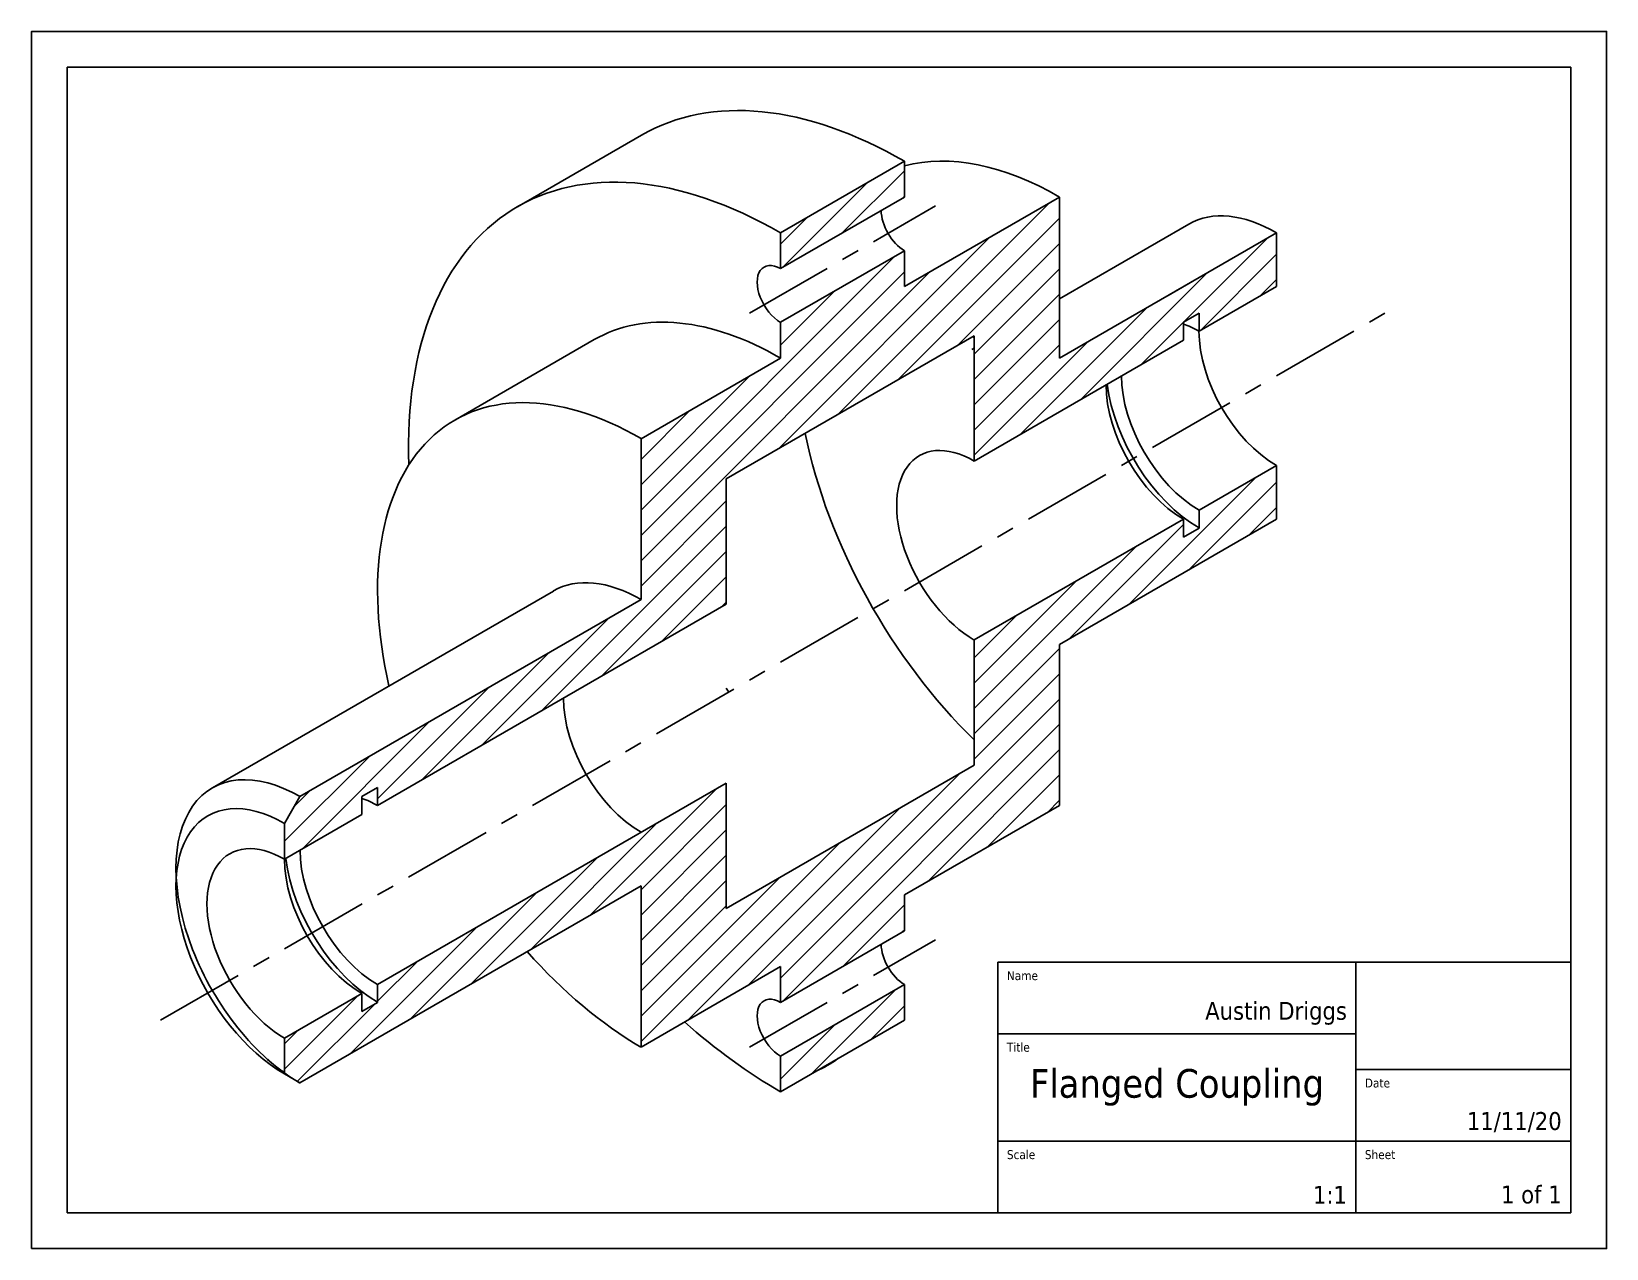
# Paper-space layout 'Layout1' of a CAD drawing. Header units: inches. Extents: x -0.3 to 10.7, y -0.3 to 8.2.
# The model-space entities are those that its viewports show. They can reach past a viewport. Long polylines and large blocks are cut down to what shows.
import ezdxf

# ---------------------------------------------------------------- set-up
doc = ezdxf.new("R2010")
doc.units = ezdxf.units.IN
doc.header["$LTSCALE"] = 0.5
doc.header["$MEASUREMENT"] = 0
doc.linetypes.add('CENTER', pattern=[2, 1.25, -0.25, 0.25, -0.25])
doc.layers.get('Defpoints').update_dxf_attribs({"color": 254})
for name, color, linetype in [('center', 4, 'CENTER'), ('construction', 6, 'Continuous'), ('hatch', 1, 'Continuous'), ('title', 7, 'Continuous')]:
    doc.layers.add(name, color=color, linetype=linetype)
doc.styles.add('TAHOMA.0625', font='tahoma.ttf', dxfattribs={"height": 0.0625})
doc.styles.add('TAHOMA.125', font='tahoma.ttf', dxfattribs={"height": 0.125})
doc.styles.add('TAHOMA.25', font='tahoma.ttf', dxfattribs={"height": 0.25})

msp = doc.modelspace()

# ---------------------------------------------------------------- hatches: boundary and pattern name
at = {"layer": 'hatch'}
h = msp.add_hatch(dxfattribs=at)
h.set_pattern_fill('ANSI31', color=256)
h.paths.add_polyline_path([(11.312, 13.031), (11.312, 12.156), (12.774, 13), (12.774, 13.125), (12.882, 13.188), (12.882, 13.062), (13.423, 13.375), (13.423, 13.75), (11.908, 12.875), (11.908, 14), (10.825, 13.375), (10.825, 13.625), (9.959, 13.125), (9.959, 12.875), (8.985, 12.312), (8.985, 11.188), (6.603, 9.812), (6.495, 9.625), (6.495, 9.375), (7.036, 9.688), (7.036, 9.812), (7.145, 9.875), (7.145, 9.75), (9.58, 11.156), (9.58, 12.031)])
h.paths.add_polyline_path([(10.825, 14), (10.825, 14.25), (9.959, 13.75), (9.959, 13.5)])
h = msp.add_hatch(dxfattribs=at)
h.set_pattern_fill('ANSI31', color=256)
edge = h.paths.add_edge_path()
edge.add_line((10.825, 9.125), (11.908, 9.75))
edge.add_line((11.908, 9.75), (11.908, 10.875))
edge.add_line((11.908, 10.875), (13.423, 11.75))
edge.add_line((13.423, 11.75), (13.423, 12.125))
edge.add_line((13.423, 12.125), (12.882, 11.812))
edge.add_line((12.882, 11.812), (12.882, 11.688))
edge.add_line((12.882, 11.688), (12.774, 11.625))
edge.add_line((12.774, 11.625), (12.774, 11.75))
edge.add_line((12.774, 11.75), (11.312, 10.906))
edge.add_line((11.312, 10.906), (11.312, 10.031))
edge.add_line((11.312, 10.031), (9.58, 9.031))
edge.add_line((9.58, 9.031), (9.58, 9.906))
edge.add_line((9.58, 9.906), (7.145, 8.5))
edge.add_line((7.145, 8.5), (7.145, 8.375))
edge.add_line((7.145, 8.375), (7.036, 8.312))
edge.add_line((7.036, 8.312), (7.036, 8.437))
edge.add_line((7.036, 8.437), (6.495, 8.125))
edge.add_line((6.495, 8.125), (6.495, 7.883))
edge.add_ellipse((6.603, 8.812), major_axis=(0.612, -1.061), ratio=0.57735, start_angle=307.8192, end_angle=315)
edge.add_line((6.603, 7.812), (8.985, 9.188))
edge.add_line((8.985, 9.188), (8.985, 8.062))
edge.add_line((8.985, 8.062), (9.959, 8.625))
edge.add_line((9.959, 8.625), (9.959, 8.375))
edge.add_line((9.959, 8.375), (10.825, 8.875))
edge.add_line((10.825, 8.875), (10.825, 9.125))
h.paths.add_polyline_path([(10.825, 8.25), (10.825, 8.5), (9.959, 8), (9.959, 7.75)])

# ---------------------------------------------------------------- linework, layer by layer
for p, q in [((8.122, 13.932), (8.988, 14.432)), ((9.959, 13.75), (10.825, 14.25)), ((10.825, 14), (10.825, 14.25)), ((9.959, 13.5), (10.825, 14)), ((10.825, 13.375), (11.908, 14)), ((11.908, 14), (11.908, 12.875)), ((11.908, 13.289), (12.811, 13.811)), ((9.959, 13.5), (9.959, 13.75)), ((11.908, 12.875), (13.423, 13.75)), ((13.423, 13.75), (13.423, 13.375)), ((9.959, 13.125), (10.825, 13.625)), ((10.825, 13.375), (10.825, 13.625)), ((12.882, 13.438), (12.666, 13.312)), ((12.882, 13.062), (13.423, 13.375)), ((9.959, 13.125), (9.959, 12.875)), ((12.774, 13.125), (12.882, 13.188)), ((12.774, 13), (12.774, 13.125)), ((12.882, 13.062), (12.882, 13.188)), ((7.684, 12.441), (8.658, 13.004)), ((9.58, 12.031), (11.312, 13.031)), ((11.312, 12.156), (11.312, 13.031)), ((11.312, 12.156), (12.774, 13)), ((8.985, 12.312), (9.959, 12.875)), ((8.985, 11.188), (8.985, 12.312)), ((12.882, 11.812), (13.423, 12.125)), ((13.423, 12.125), (13.423, 11.75)), ((9.58, 11.156), (9.58, 12.031)), ((12.882, 11.812), (12.882, 11.688)), ((11.312, 10.906), (12.774, 11.75)), ((11.908, 10.875), (13.423, 11.75)), ((12.774, 11.625), (12.774, 11.75)), ((12.774, 11.625), (12.882, 11.688)), ((5.991, 9.873), (8.373, 11.248)), ((6.603, 9.812), (8.985, 11.188)), ((7.145, 9.75), (9.58, 11.156)), ((11.312, 10.906), (11.312, 10.031)), ((11.312, 10.031), (11.312, 10.906)), ((11.908, 10.875), (11.908, 9.75)), ((9.58, 9.031), (11.312, 10.031)), ((7.145, 8.5), (9.58, 9.906)), ((9.58, 9.031), (9.58, 9.906)), ((6.495, 9.625), (6.603, 9.812)), ((7.036, 9.812), (7.145, 9.875)), ((7.036, 9.688), (7.036, 9.812)), ((7.145, 9.875), (7.145, 9.75)), ((6.495, 9.375), (7.036, 9.688)), ((10.825, 9.125), (11.908, 9.75)), ((6.495, 9.625), (6.495, 9.375)), ((6.603, 7.813), (8.985, 9.188)), ((8.985, 8.062), (8.985, 9.188)), ((10.825, 9.125), (10.825, 8.875)), ((9.959, 8.375), (10.825, 8.875)), ((8.985, 8.062), (9.959, 8.625)), ((9.959, 8.375), (9.959, 8.625)), ((7.145, 8.5), (7.145, 8.375)), ((9.959, 8), (10.825, 8.5)), ((10.825, 8.5), (10.825, 8.25)), ((6.495, 8.125), (7.036, 8.437)), ((7.036, 8.437), (7.036, 8.312)), ((7.036, 8.312), (7.145, 8.375)), ((9.959, 7.75), (10.825, 8.25)), ((6.495, 8.125), (6.495, 7.875)), ((9.959, 7.75), (9.959, 8)), ((6.495, 7.875), (6.603, 7.813))]:
    msp.add_line(p, q)
for centre, major_axis, start_param, end_param in [((10.825, 11.25), (1.837, -3.182), 2.356194, 3.141593), ((11.908, 11.875), (1.301, -2.254), 8.63938, 9.268255), ((9.959, 10.75), (1.837, -3.182), 2.356194, 3.96716), ((10.825, 13.812), (0.115, -0.199), 3.926991, 5.497787), ((13.423, 12.75), (0.612, -1.061), 8.63938, 9.424778), ((9.959, 13.312), (0.115, -0.199), 2.356194, 5.497787), ((9.959, 10.75), (1.301, -2.254), 8.63938, 9.424778), ((12.882, 12.438), (0.383, -0.663), 2.356194, 2.557552), ((13.423, 12.75), (0.383, -0.663), 3.926991, 5.497787), ((12.774, 12.375), (0.383, -0.663), 3.926991, 5.497787), ((12.882, 12.438), (0.459, -0.795), 10.365437, 11.780972), ((12.882, 12.438), (0.383, -0.663), 3.926991, 5.497787), ((8.985, 10.188), (1.301, -2.254), 8.63938, 10.505617), ((11.908, 11.875), (1.301, -2.254), 10.472975, 11.451515), ((11.312, 11.531), (0.383, -0.663), 2.356194, 5.497787), ((8.985, 10.188), (0.612, -1.061), 8.63938, 9.424778), ((8.985, 10.188), (0.612, -1.061), 7.853982, 7.881339), ((8.985, 10.188), (0.383, -0.663), 3.926991, 5.497787), ((6.603, 8.812), (0.612, -1.061), 2.356194, 5.497787), ((7.145, 9.125), (0.383, -0.663), 2.356194, 2.557552), ((6.495, 8.75), (0.536, -0.928), 2.356194, 5.497787), ((6.495, 8.75), (0.383, -0.663), 2.356194, 5.497787), ((7.036, 9.062), (0.383, -0.663), 3.926991, 5.497787), ((7.145, 9.125), (0.459, -0.795), 10.365437, 11.780972), ((7.145, 9.125), (0.383, -0.663), 3.926991, 5.497787), ((8.985, 10.188), (1.301, -2.254), 5.051614, 5.497787), ((10.825, 8.687), (0.115, -0.199), 3.926991, 5.497787), ((9.959, 8.187), (0.115, -0.199), 2.356194, 5.497787), ((9.959, 10.75), (1.837, -3.182), 5.23699, 5.497787), ((8.985, 10.188), (1.301, -2.254), 6.224328, 6.342043)]:
    msp.add_ellipse(centre, major_axis=major_axis, ratio=0.57735, start_param=start_param, end_param=end_param)
at = {"layer": 'center'}
for p, q in [((9.743, 13.188), (11.042, 13.938)), ((5.629, 8.25), (14.289, 13.25)), ((9.743, 8.062), (11.042, 8.812))]:
    msp.add_line(p, q, dxfattribs=at)
at = {"layer": 'construction'}
for p, q in [((11.295, 12.936), (11.312, 12.945)), ((11.312, 12.531), (11.312, 12.156)), ((9.58, 11.531), (9.58, 11.156))]:
    msp.add_line(p, q, dxfattribs=at)
msp.add_ellipse((10.825, 11.25), major_axis=(1.301, -2.254), ratio=0.57735, start_param=8.371481, end_param=8.376581, dxfattribs=at)

psp = doc.layouts.get("Layout1")

# ---------------------------------------------------------------- linework, layer by layer
at = {"layer": 'title'}
for p, q in [((9, 1.75), (9, 0)), ((9, 1.25), (6.5, 1.25)), ((9, 1), (10.5, 1)), ((6.5, 0.5), (10.5, 0.5))]:
    psp.add_line(p, q, dxfattribs=at)
for points in [[(-0.25, -0.25), (10.75, -0.25), (10.75, 8.25), (-0.25, 8.25)], [(0, 0), (10.5, 0), (10.5, 8), (0, 8)], [(6.5, 1.75), (10.5, 1.75), (10.5, 0), (6.5, 0)]]:
    psp.add_lwpolyline(points, close=True, dxfattribs=at)

# ---------------------------------------------------------------- texts
at = {"layer": 'title', "width": 2.5}
for s, insert, char_height, attachment_point, style in [('Name', (6.562, 1.687), 0.0625, 1, 'TAHOMA.0625'), ('Austin Driggs', (8.937, 1.312), 0.125, 9, 'TAHOMA.125'), ('Title', (6.562, 1.187), 0.0625, 1, 'TAHOMA.0625'), ('Flanged Coupling', (7.75, 0.875), 0.2, 5, 'TAHOMA.25'), ('Date', (9.062, 0.937), 0.0625, 1, 'TAHOMA.0625'), ('11/11/20', (10.437, 0.562), 0.125, 9, 'TAHOMA.125'), ('Scale', (6.562, 0.437), 0.0625, 1, 'TAHOMA.0625'), ('Sheet', (9.062, 0.437), 0.0625, 1, 'TAHOMA.0625'), ('1:1', (8.937, 0.062), 0.125, 9, 'TAHOMA.125'), ('1 of 1', (10.437, 0.062), 0.125, 9, 'TAHOMA.125')]:
    psp.add_mtext(s, dxfattribs=dict(at, insert=insert, char_height=char_height, attachment_point=attachment_point, style=style))

# ---------------------------------------------------------------- viewports
at = {"layer": 'Defpoints'}
psp.add_viewport(center=(5.25, 4), size=(10.5, 8), view_center_point=(10.228, 10.906), view_height=8, dxfattribs=at)

doc.saveas('drawing.dxf')
